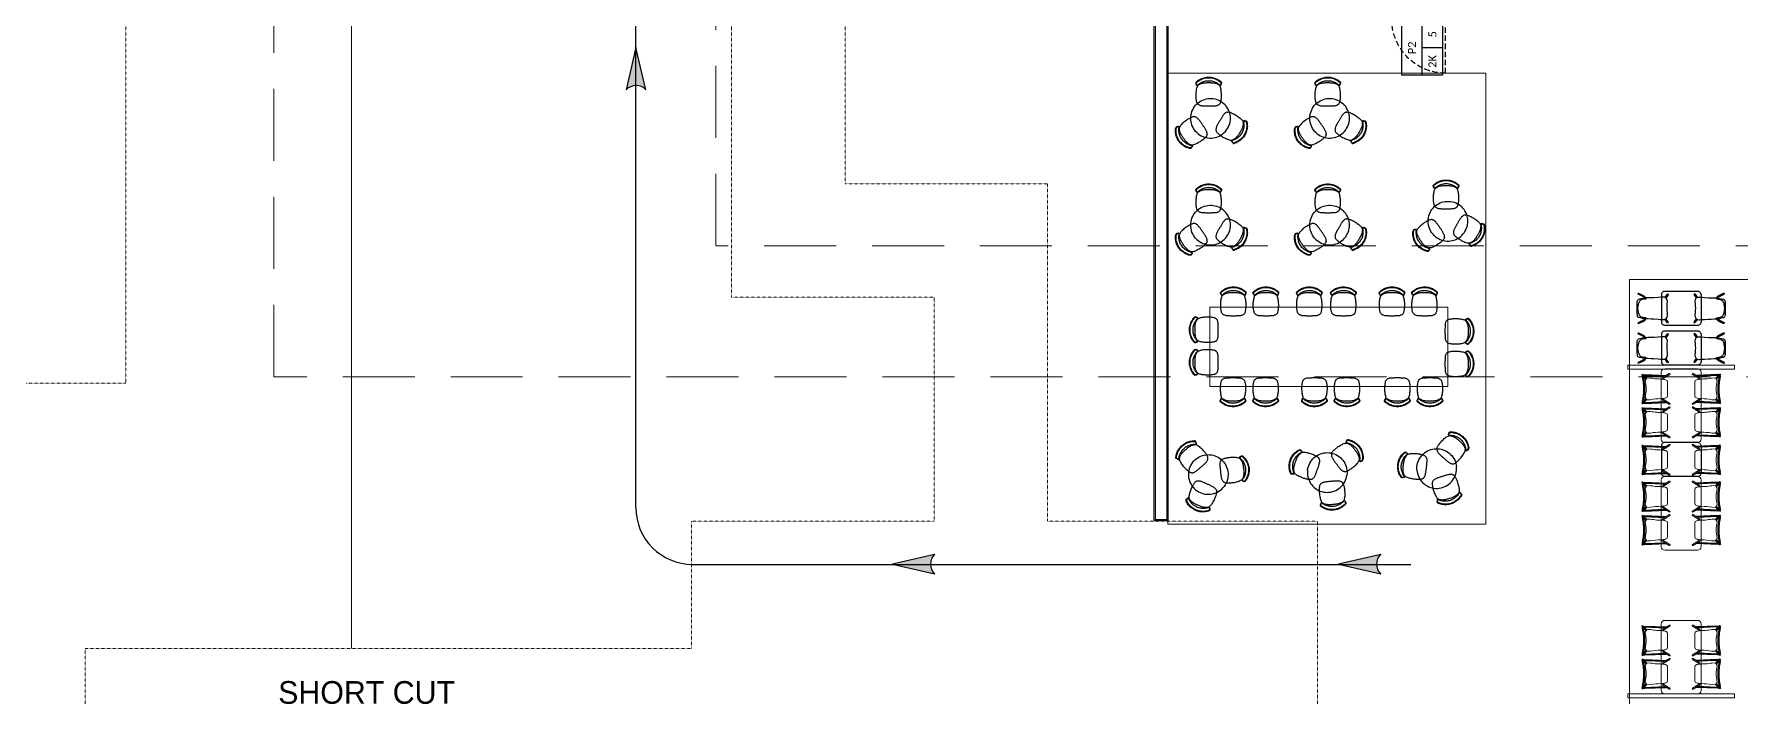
# Model space of a CAD drawing. Header units: centimetres. Extents: x -678439 to 55805, y -426864 to 17948.
# Drawn here: x 45750 to 48759, y 11813 to 12980 of the extents above; entities that cross this region are included whole.
import ezdxf
from ezdxf.enums import TextEntityAlignment as Align

# ---------------------------------------------------------------- set-up
doc = ezdxf.new("R2010")
doc.units = ezdxf.units.CM
doc.header["$LTSCALE"] = 0.01
doc.header["$MEASUREMENT"] = 0
doc.linetypes.add('DASHED2', pattern=[9.525, 6.35, -3.175])
doc.linetypes.add('HIDDEN', pattern=[9.525, 6.35, -3.175])
doc.layers.get('0').update_dxf_attribs({"lineweight": 0})
doc.layers.add('2', color=8, linetype='Continuous', lineweight=0, plot=False)
for name, color, linetype in [('6', 242, 'Continuous'), ('AG-DOOR', 2, 'Continuous'), ('AG-DOOR-OPENING', 9, 'HIDDEN'), ('AG-DOOR-POLYETHYLENE', 213, 'Continuous'), ('AG-PLASTER', 73, 'Continuous')]:
    doc.layers.add(name, color=color, linetype=linetype)
for name, color, linetype, lineweight in [('Ag-040', 2, 'Continuous', 20), ('AG-Furniture', 9, 'Continuous', 9), ('AG-Wall', 4, 'Continuous', 20), ('shaft', 3, 'Continuous', 20), ('SP2-Flooring', 4, 'DASHED2', 9)]:
    doc.layers.add(name, color=color, linetype=linetype, lineweight=lineweight)
doc.styles.add('CALIBRI LIGHT', font='calibril.ttf')
doc.styles.add('IIS IKEA SANS', font='')
doc.styles.get('IIS IKEA SANS').set_extended_font_data('IKEA Sans')

# ---------------------------------------------------------------- blocks, each defined once
blk = doc.blocks.new('Slab_9_1', base_point=(-85903, -46600))
at = {"layer": 'SP2-Flooring', "color": 209}
for points in [[(-27160, -58300), (-27160, -51329), (-31922, -51329), (-31922, -45379), (-35496, -45379), (-35496, -39500)], [(-55403, -48899), (-48181, -48899), (-48181, -41500), (-40703, -41500), (-37496, -41500), (-37496, -47379), (-33922, -47379), (-33922, -51329), (-38202, -51330), (-38202, -53576), (-48900, -53575), (-48900, -62600), (-60203, -62600)]]:
    blk.add_lwpolyline(points, dxfattribs=at)
blk = doc.blocks.new('A$C0EC4316B')
at = {"layer": '2'}
blk.add_line((-38800, -53075), (-38800, -41000), dxfattribs=at)
blk = doc.blocks.new('IIS_RoomInfo_2D')
at = {"style": 'IIS IKEA SANS'}
for tag, p, height in [('IIS_ROOMINFO_1:ROOMNAME', (-5.19, 1.61), 2), ('IIS_ROOMINFO_1:ROOMNO', (-5.19, -1.39), 2), ('IIS_ROOMINFO_1:ROOMM2', (-5.19, -3.64), 1.25)]:
    blk.add_attdef(tag, p, '', height=height, dxfattribs=at)
blk = doc.blocks.new('KAPI-105')
at = {"layer": 'AG-DOOR', "ltscale": 1000}
for p, q in [((-100, 5), (-5, 5)), ((-100, 0), (-5, 0))]:
    blk.add_line(p, q, dxfattribs=at)
for points in [[(-105, 5), (-100, 5), (-100, 0), (-105, 0)], [(0, 0), (-5, 0), (-5, 5), (0, 5)]]:
    blk.add_lwpolyline(points, dxfattribs=at)
at = {"layer": 'AG-DOOR-OPENING', "ltscale": 150}
for p, q in [((-5, 105), (-5, 5)), ((-5, -99.9), (-5, 0))]:
    blk.add_line(p, q, dxfattribs=at)
for centre, start, end in [((-4.3, 9.2), 90.4474, 182.4901), ((-4.3, -4.2), 177.5085, 269.604)]:
    blk.add_arc(centre, 95.8, start, end, dxfattribs=at)
blk = doc.blocks.new('*U273')
blk.add_lwpolyline([(1000, -450), (2200, -450), (2200, 450), (1000, 450)], close=True)
for points in [[(2200, 0), (0, 0)], [(1600, -450), (1600, 0)]]:
    blk.add_lwpolyline(points)
at = {"style": 'CALIBRI LIGHT'}
for tag, height, p in [('GENİŞLİK', 250, (500, 225)), ('KAPIKODU', 175, (1600, 225)), ('YÜKSEKLİK', 250, (500, -225)), ('KATTAKI.SAYISI', 175, (1300, -225)), ('BULUNDUGU.KAT', 175, (1900, -225))]:
    blk.add_attdef(tag, text='', height=height, dxfattribs=at).set_placement(p, align=Align.MIDDLE_CENTER)
blk = doc.blocks.new('*U299')
at = {"color": 0, "linetype": 'Continuous', "lineweight": -3}
for p, q in [((-193, 292), (-166, 308)), ((-166, 308), (-138, 322)), ((-138, 322), (-108, 333)), ((-108, 333), (-78, 341)), ((-78, 341), (-47, 347)), ((-47, 347), (-16, 350)), ((-16, 350), (16, 350)), ((16, 350), (47, 347)), ((47, 347), (78, 341)), ((78, 341), (108, 333)), ((108, 333), (138, 322)), ((138, 322), (166, 308)), ((166, 308), (193, 292)), ((-350, 0), (-349, 31)), ((-349, -31), (-350, 0)), ((-349, 31), (-344, 62)), ((-344, 62), (-337, 93)), ((-337, 93), (-328, 123)), ((-328, 123), (-315, 152)), ((-315, 152), (-300, 180)), ((-300, 180), (-283, 206)), ((-283, 206), (-264, 230)), ((-264, 230), (-242, 253)), ((-242, 253), (-218, 274)), ((-218, 274), (-193, 292)), ((193, 292), (218, 274)), ((218, 274), (242, 253)), ((264, 230), (242, 253)), ((283, 206), (264, 230)), ((300, 180), (283, 206)), ((315, 152), (300, 180)), ((328, 123), (315, 152)), ((337, 93), (328, 123)), ((344, 62), (337, 93)), ((349, 31), (344, 62)), ((350, 0), (349, 31)), ((349, -31), (350, 0)), ((-344, -62), (-349, -31)), ((-337, -93), (-344, -62)), ((-328, -123), (-337, -93)), ((-315, -152), (-328, -123)), ((-300, -180), (-315, -152)), ((-283, -206), (-300, -180)), ((-264, -230), (-283, -206)), ((-242, -253), (-264, -230)), ((-242, -253), (-218, -274)), ((-218, -274), (-193, -292)), ((-193, -292), (-166, -308)), ((166, -308), (193, -292)), ((193, -292), (218, -274)), ((218, -274), (242, -253)), ((242, -253), (264, -230)), ((264, -230), (283, -206)), ((283, -206), (300, -180)), ((300, -180), (315, -152)), ((315, -152), (328, -123)), ((328, -123), (337, -93)), ((337, -93), (344, -62)), ((344, -62), (349, -31)), ((-166, -308), (-138, -322)), ((-138, -322), (-108, -333)), ((-108, -333), (-78, -341)), ((-78, -341), (-47, -347)), ((-47, -347), (-16, -350)), ((-16, -350), (16, -350)), ((16, -350), (47, -347)), ((47, -347), (78, -341)), ((78, -341), (108, -333)), ((108, -333), (138, -322)), ((138, -322), (166, -308))]:
    blk.add_line(p, q, dxfattribs=at)
blk = doc.blocks.new('ART_60113589_P')
at = {"color": 0, "linetype": 'Continuous', "lineweight": -3}
blk.add_blockref('*U299', (350, -350), dxfattribs=at)
blk = doc.blocks.new('ART_30155788_P')
at = {"color": 0, "linetype": 'Continuous', "lineweight": -3}
for p, q in [((209, -1), (229, 0)), ((229, 0), (249, -1)), ((0, -99), (5, -92)), ((0, -99), (8, -105)), ((0, -102), (0, -99)), ((1, -106), (0, -102)), ((2, -109), (1, -106)), ((5, -115), (2, -109)), ((5, -92), (12, -84)), ((6, -118), (5, -115)), ((5, -303), (6, -284)), ((8, -124), (6, -118)), ((6, -284), (8, -264)), ((7, -109), (8, -105)), ((8, -112), (7, -109)), ((8, -105), (12, -98)), ((10, -115), (8, -112)), ((10, -128), (8, -124)), ((8, -264), (10, -245)), ((12, -122), (10, -115)), ((12, -134), (10, -128)), ((10, -245), (12, -226)), ((12, -84), (24, -73)), ((12, -98), (19, -91)), ((13, -125), (12, -122)), ((13, -137), (12, -134)), ((12, -226), (15, -209)), ((15, -131), (13, -125)), ((14, -140), (13, -137)), ((14, -140), (21, -147)), ((16, -134), (15, -131)), ((15, -209), (19, -193)), ((19, -140), (16, -134)), ((19, -91), (31, -81)), ((20, -143), (19, -140)), ((19, -193), (24, -178)), ((21, -147), (20, -143)), ((21, -147), (23, -148)), ((23, -148), (29, -144)), ((24, -73), (38, -62)), ((24, -178), (29, -166)), ((29, -144), (36, -138)), ((29, -166), (35, -154)), ((31, -81), (44, -70)), ((35, -154), (42, -144)), ((36, -138), (48, -128)), ((38, -62), (55, -51)), ((42, -144), (50, -136)), ((44, -70), (61, -59)), ((48, -128), (62, -118)), ((50, -136), (59, -132)), ((55, -51), (72, -40)), ((59, -132), (68, -127)), ((61, -59), (77, -49)), ((62, -118), (78, -107)), ((68, -127), (69, -127)), ((69, -127), (80, -121)), ((72, -40), (90, -31)), ((77, -49), (95, -40)), ((78, -107), (94, -98)), ((80, -121), (92, -115)), ((90, -31), (109, -23)), ((92, -115), (108, -109)), ((94, -98), (109, -90)), ((95, -40), (113, -32)), ((108, -109), (124, -106)), ((109, -23), (128, -16)), ((109, -90), (126, -83)), ((113, -32), (132, -25)), ((124, -106), (144, -102)), ((126, -83), (142, -77)), ((128, -16), (148, -10)), ((132, -25), (151, -19)), ((142, -77), (159, -72)), ((144, -102), (157, -101)), ((148, -10), (168, -6)), ((151, -19), (170, -15)), ((157, -101), (171, -99)), ((159, -72), (177, -68)), ((168, -6), (188, -3)), ((170, -15), (190, -12)), ((171, -99), (185, -99)), ((177, -68), (194, -65)), ((185, -99), (199, -98)), ((188, -3), (209, -1)), ((190, -12), (210, -10)), ((194, -65), (212, -64)), ((199, -98), (214, -98)), ((210, -10), (229, -10)), ((212, -64), (229, -63)), ((214, -98), (229, -98)), ((229, -10), (248, -10)), ((229, -63), (246, -64)), ((229, -98), (244, -98)), ((244, -98), (258, -98)), ((246, -64), (264, -65)), ((248, -10), (268, -12)), ((249, -1), (269, -3)), ((258, -98), (273, -99)), ((264, -65), (281, -68)), ((268, -12), (288, -15)), ((269, -3), (290, -6)), ((273, -99), (287, -99)), ((281, -68), (298, -72)), ((287, -99), (301, -101)), ((288, -15), (307, -19)), ((290, -6), (310, -10)), ((298, -72), (315, -77)), ((301, -101), (314, -102)), ((307, -19), (326, -25)), ((310, -10), (330, -16)), ((314, -102), (334, -106)), ((315, -77), (332, -83)), ((326, -25), (345, -32)), ((330, -16), (349, -23)), ((332, -83), (348, -90)), ((334, -106), (350, -109)), ((345, -32), (363, -40)), ((348, -90), (364, -98)), ((349, -23), (367, -31)), ((350, -109), (366, -115)), ((363, -40), (381, -49)), ((364, -98), (380, -107)), ((366, -115), (378, -121)), ((367, -31), (385, -40)), ((378, -121), (389, -127)), ((380, -107), (396, -118)), ((381, -49), (397, -59)), ((385, -40), (403, -51)), ((389, -127), (390, -127)), ((390, -127), (399, -132)), ((396, -118), (410, -128)), ((397, -59), (414, -70)), ((399, -132), (408, -136)), ((403, -51), (420, -62)), ((408, -136), (416, -144)), ((410, -128), (421, -138)), ((414, -70), (427, -81)), ((423, -154), (416, -144)), ((420, -62), (434, -73)), ((421, -138), (429, -144)), ((429, -166), (423, -154)), ((427, -81), (439, -91)), ((429, -144), (435, -148)), ((434, -178), (429, -166)), ((434, -73), (446, -84)), ((439, -193), (434, -178)), ((435, -148), (437, -147)), ((437, -147), (443, -140)), ((437, -147), (438, -143)), ((438, -143), (439, -140)), ((446, -98), (439, -91)), ((439, -140), (441, -134)), ((442, -209), (439, -193)), ((441, -134), (442, -131)), ((442, -131), (445, -125)), ((446, -226), (442, -209)), ((443, -140), (445, -137)), ((445, -125), (446, -122)), ((445, -137), (446, -134)), ((453, -92), (446, -84)), ((450, -105), (446, -98)), ((446, -122), (448, -115)), ((446, -134), (448, -128)), ((448, -245), (446, -226)), ((448, -115), (449, -112)), ((448, -128), (449, -124)), ((450, -264), (448, -245)), ((449, -112), (451, -109)), ((449, -124), (452, -118)), ((450, -105), (457, -99)), ((451, -109), (450, -105)), ((452, -284), (450, -264)), ((452, -118), (453, -115)), ((453, -303), (452, -284)), ((457, -99), (453, -92)), ((453, -115), (455, -109)), ((455, -109), (457, -106)), ((458, -102), (457, -99)), ((457, -106), (458, -102)), ((5, -322), (5, -303)), ((5, -322), (5, -322)), ((5, -337), (5, -322)), ((5, -337), (5, -322)), ((5, -337), (5, -337)), ((5, -352), (5, -337)), ((5, -340), (5, -340)), ((5, -341), (5, -340)), ((5, -340), (5, -340)), ((5, -352), (5, -352)), ((6, -367), (5, -352)), ((6, -356), (6, -354)), ((6, -356), (6, -355)), ((6, -363), (6, -356)), ((6, -370), (6, -367)), ((8, -382), (6, -370)), ((9, -394), (8, -382)), ((11, -405), (9, -394)), ((13, -417), (11, -405)), ((15, -429), (13, -417)), ((18, -441), (15, -429)), ((22, -452), (18, -441)), ((26, -461), (22, -452)), ((32, -469), (26, -461)), ((31, -467), (31, -467)), ((37, -476), (31, -467)), ((38, -476), (32, -469)), ((37, -476), (40, -477)), ((38, -476), (45, -482)), ((45, -482), (53, -487)), ((53, -487), (62, -492)), ((62, -492), (71, -496)), ((71, -496), (82, -500)), ((82, -500), (94, -502)), ((94, -502), (106, -504)), ((106, -504), (119, -506)), ((119, -506), (131, -506)), ((131, -506), (144, -507)), ((144, -507), (156, -507)), ((156, -507), (168, -507)), ((168, -507), (180, -508)), ((180, -508), (192, -508)), ((192, -508), (205, -508)), ((205, -508), (217, -508)), ((217, -508), (229, -508)), ((229, -508), (241, -508)), ((241, -508), (253, -508)), ((253, -508), (265, -508)), ((265, -508), (278, -508)), ((278, -508), (290, -507)), ((290, -507), (302, -507)), ((302, -507), (314, -507)), ((314, -507), (326, -506)), ((326, -506), (339, -506)), ((339, -506), (352, -504)), ((352, -504), (364, -502)), ((364, -502), (376, -500)), ((376, -500), (386, -496)), ((386, -496), (396, -492)), ((396, -492), (405, -487)), ((405, -487), (412, -482)), ((412, -482), (419, -476)), ((418, -477), (421, -476)), ((419, -476), (426, -469)), ((421, -476), (427, -467)), ((426, -469), (431, -461)), ((427, -467), (427, -467)), ((431, -461), (436, -452)), ((436, -452), (440, -441)), ((440, -441), (443, -429)), ((443, -429), (445, -417)), ((445, -417), (447, -405)), ((447, -405), (449, -394)), ((449, -394), (450, -382)), ((450, -382), (451, -370)), ((451, -370), (452, -367)), ((452, -352), (453, -337)), ((452, -352), (453, -337)), ((452, -352), (452, -352)), ((452, -367), (452, -352)), ((452, -356), (452, -354)), ((452, -356), (452, -355)), ((452, -363), (452, -356)), ((453, -322), (453, -303)), ((453, -322), (453, -322)), ((453, -337), (453, -322)), ((453, -337), (453, -322)), ((453, -337), (453, -337)), ((453, -340), (453, -340)), ((453, -341), (453, -340)), ((453, -340), (453, -340))]:
    blk.add_line(p, q, dxfattribs=at)
blk = doc.blocks.new('ART_00113592_P')
at = {"color": 0, "linetype": 'Continuous', "lineweight": -3}
for p, q in [((0, -60), (1, -49)), ((0, -540), (0, -60)), ((1, -49), (4, -39)), ((4, -39), (8, -30)), ((8, -30), (14, -21)), ((14, -21), (21, -14)), ((21, -14), (30, -8)), ((30, -8), (39, -4)), ((39, -4), (49, -1)), ((49, -1), (60, 0)), ((60, 0), (640, 0)), ((640, 0), (651, -1)), ((651, -1), (661, -4)), ((661, -4), (670, -8)), ((670, -8), (679, -14)), ((686, -21), (679, -14)), ((692, -30), (686, -21)), ((696, -39), (692, -30)), ((699, -49), (696, -39)), ((700, -60), (699, -49)), ((700, -540), (700, -60)), ((700, -60), (700, -60)), ((1, -551), (0, -540)), ((4, -561), (1, -551)), ((8, -570), (4, -561)), ((14, -579), (8, -570)), ((21, -586), (14, -579)), ((21, -586), (30, -592)), ((30, -592), (39, -596)), ((39, -596), (49, -599)), ((49, -599), (60, -600)), ((60, -600), (640, -600)), ((640, -600), (651, -599)), ((651, -599), (661, -596)), ((661, -596), (670, -592)), ((670, -592), (679, -586)), ((679, -586), (686, -579)), ((686, -579), (692, -570)), ((692, -570), (696, -561)), ((696, -561), (699, -551)), ((699, -551), (700, -540))]:
    blk.add_line(p, q, dxfattribs=at)
blk = doc.blocks.new('ART_00104314_P')
at = {"color": 0, "linetype": 'Continuous', "lineweight": -3}
for p, q in [((225, 0), (268, 0)), ((268, 0), (312, 0)), ((0, -28), (1, -14)), ((46, -123), (0, -28)), ((1, -14), (15, -15)), ((61, -109), (15, -15)), ((46, -123), (62, -139)), ((61, -109), (76, -125)), ((62, -139), (83, -154)), ((75, -366), (79, -294)), ((76, -125), (85, -131)), ((79, -294), (80, -245)), ((80, -245), (82, -187)), ((82, -187), (83, -149)), ((83, -149), (86, -116)), ((84, -154), (100, -150)), ((86, -116), (93, -93)), ((93, -93), (101, -65)), ((100, -150), (104, -120)), ((101, -65), (105, -37)), ((104, -120), (107, -97)), ((105, -37), (107, -27)), ((107, -27), (114, -13)), ((107, -97), (116, -69)), ((114, -13), (126, -6)), ((116, -69), (136, -43)), ((126, -6), (155, -2)), ((136, -43), (159, -32)), ((155, -2), (186, -1)), ((159, -32), (177, -25)), ((177, -25), (198, -20)), ((186, -1), (225, 0)), ((198, -20), (226, -16)), ((226, -16), (268, -12)), ((268, -12), (310, -16)), ((310, -16), (337, -20)), ((312, 0), (349, -1)), ((337, -20), (358, -25)), ((349, -1), (382, -1)), ((358, -25), (376, -32)), ((376, -32), (399, -43)), ((382, -1), (406, -5)), ((419, -71), (399, -43)), ((406, -5), (419, -11)), ((427, -22), (419, -11)), ((430, -120), (419, -71)), ((430, -38), (427, -22)), ((435, -65), (430, -38)), ((434, -150), (430, -120)), ((434, -150), (451, -155)), ((443, -94), (435, -65)), ((448, -117), (443, -94)), ((452, -150), (448, -117)), ((450, -130), (456, -126)), ((452, -153), (469, -141)), ((453, -188), (452, -150)), ((455, -245), (453, -188)), ((457, -294), (455, -245)), ((456, -126), (471, -110)), ((461, -366), (457, -294)), ((469, -141), (486, -124)), ((471, -110), (517, -15)), ((486, -124), (532, -28)), ((517, -15), (531, -15)), ((532, -28), (531, -15)), ((11, -548), (13, -534)), ((11, -548), (25, -551)), ((13, -534), (51, -507)), ((25, -551), (62, -524)), ((51, -507), (67, -496)), ((62, -524), (79, -512)), ((67, -447), (69, -413)), ((67, -451), (67, -447)), ((69, -479), (67, -451)), ((67, -496), (74, -491)), ((69, -413), (75, -366)), ((82, -509), (69, -479)), ((79, -512), (82, -510)), ((83, -510), (82, -509)), ((83, -510), (114, -529)), ((114, -529), (141, -534)), ((141, -534), (194, -531)), ((194, -531), (231, -526)), ((231, -526), (268, -525)), ((268, -525), (303, -526)), ((303, -526), (341, -530)), ((341, -530), (392, -534)), ((392, -534), (419, -530)), ((419, -530), (450, -512)), ((450, -512), (464, -489)), ((450, -512), (450, -512)), ((451, -511), (452, -511)), ((452, -511), (468, -523)), ((466, -414), (461, -366)), ((461, -493), (463, -495)), ((463, -495), (480, -507)), ((464, -489), (468, -452)), ((468, -447), (466, -414)), ((468, -452), (468, -447)), ((468, -523), (506, -550)), ((480, -507), (518, -534)), ((506, -550), (520, -548)), ((520, -548), (518, -534))]:
    blk.add_line(p, q, dxfattribs=at)
blk = doc.blocks.new('ART_90179729_P')
at = {"color": 0, "linetype": 'Continuous', "lineweight": -3}
for p, q in [((209, -1), (229, 0)), ((229, 0), (249, -1)), ((0, -99), (5, -92)), ((0, -99), (8, -105)), ((0, -102), (0, -99)), ((1, -106), (0, -102)), ((2, -109), (1, -106)), ((5, -115), (2, -109)), ((5, -92), (12, -84)), ((6, -118), (5, -115)), ((5, -303), (6, -284)), ((8, -124), (6, -118)), ((6, -284), (8, -264)), ((7, -109), (8, -105)), ((8, -112), (7, -109)), ((8, -105), (12, -98)), ((10, -115), (8, -112)), ((10, -128), (8, -124)), ((8, -264), (10, -245)), ((12, -122), (10, -115)), ((12, -134), (10, -128)), ((10, -245), (12, -226)), ((12, -98), (19, -91)), ((13, -125), (12, -122)), ((13, -137), (12, -134)), ((12, -226), (15, -209)), ((15, -131), (13, -125)), ((14, -140), (13, -137)), ((14, -140), (21, -147)), ((16, -134), (15, -131)), ((15, -209), (19, -193)), ((19, -140), (16, -134)), ((19, -91), (31, -81)), ((20, -143), (19, -140)), ((19, -193), (24, -178)), ((21, -147), (20, -143)), ((21, -147), (23, -148)), ((23, -148), (29, -144)), ((24, -73), (38, -62)), ((24, -178), (29, -166)), ((29, -144), (36, -138)), ((29, -166), (35, -154)), ((31, -81), (44, -70)), ((35, -154), (42, -144)), ((36, -138), (48, -128)), ((38, -62), (55, -51)), ((42, -144), (50, -136)), ((44, -70), (61, -59)), ((48, -128), (62, -118)), ((50, -136), (59, -132)), ((55, -51), (72, -40)), ((59, -132), (68, -127)), ((61, -59), (77, -49)), ((62, -118), (78, -107)), ((68, -127), (69, -127)), ((69, -127), (80, -121)), ((72, -40), (90, -31)), ((77, -49), (95, -40)), ((78, -107), (94, -98)), ((80, -121), (92, -115)), ((90, -31), (109, -23)), ((92, -115), (108, -109)), ((94, -98), (109, -90)), ((95, -40), (113, -32)), ((108, -109), (124, -106)), ((109, -23), (128, -16)), ((109, -90), (126, -83)), ((113, -32), (132, -25)), ((124, -106), (144, -102)), ((126, -83), (142, -77)), ((128, -16), (148, -10)), ((132, -25), (151, -19)), ((142, -77), (159, -72)), ((144, -102), (157, -101)), ((148, -10), (168, -6)), ((151, -19), (170, -15)), ((157, -101), (171, -99)), ((159, -72), (177, -68)), ((168, -6), (188, -3)), ((170, -15), (190, -12)), ((171, -99), (185, -99)), ((177, -68), (194, -65)), ((185, -99), (199, -98)), ((188, -3), (209, -1)), ((190, -12), (210, -10)), ((194, -65), (212, -64)), ((199, -98), (214, -98)), ((210, -10), (229, -10)), ((212, -64), (229, -63)), ((214, -98), (229, -98)), ((229, -10), (248, -10)), ((229, -63), (246, -64)), ((229, -98), (244, -98)), ((244, -98), (258, -98)), ((246, -64), (264, -65)), ((248, -10), (268, -12)), ((249, -1), (269, -3)), ((258, -98), (273, -99)), ((264, -65), (281, -68)), ((268, -12), (288, -15)), ((269, -3), (290, -6)), ((273, -99), (287, -99)), ((281, -68), (298, -72)), ((287, -99), (301, -101)), ((288, -15), (307, -19)), ((290, -6), (310, -10)), ((298, -72), (315, -77)), ((301, -101), (314, -102)), ((307, -19), (326, -25)), ((310, -10), (330, -16)), ((314, -102), (334, -106)), ((315, -77), (332, -83)), ((326, -25), (345, -32)), ((330, -16), (349, -23)), ((332, -83), (348, -90)), ((334, -106), (350, -109)), ((345, -32), (363, -40)), ((348, -90), (364, -98)), ((349, -23), (367, -31)), ((350, -109), (366, -115)), ((363, -40), (381, -49)), ((364, -98), (380, -107)), ((366, -115), (378, -121)), ((367, -31), (385, -40)), ((378, -121), (389, -127)), ((380, -107), (396, -118)), ((381, -49), (397, -59)), ((385, -40), (403, -51)), ((389, -127), (390, -127)), ((390, -127), (399, -132)), ((396, -118), (410, -128)), ((397, -59), (414, -70)), ((399, -132), (408, -136)), ((403, -51), (420, -62)), ((408, -136), (416, -144)), ((410, -128), (421, -138)), ((414, -70), (427, -81)), ((423, -154), (416, -144)), ((420, -62), (434, -73)), ((421, -138), (429, -144)), ((429, -166), (423, -154)), ((427, -81), (439, -91)), ((429, -144), (435, -148)), ((434, -178), (429, -166)), ((434, -73), (446, -84)), ((439, -193), (434, -178)), ((435, -148), (437, -147)), ((437, -147), (443, -140)), ((437, -147), (438, -143)), ((438, -143), (439, -140)), ((446, -98), (439, -91)), ((439, -140), (441, -134)), ((442, -209), (439, -193)), ((441, -134), (442, -131)), ((442, -131), (445, -125)), ((446, -226), (442, -209)), ((443, -140), (445, -137)), ((445, -125), (446, -122)), ((445, -137), (446, -134)), ((453, -92), (446, -84)), ((450, -105), (446, -98)), ((446, -122), (448, -115)), ((446, -134), (448, -128)), ((448, -245), (446, -226)), ((448, -115), (449, -112)), ((448, -128), (449, -124)), ((450, -264), (448, -245)), ((449, -112), (451, -109)), ((449, -124), (452, -118)), ((450, -105), (457, -99)), ((451, -109), (450, -105)), ((452, -284), (450, -264)), ((452, -118), (453, -115)), ((453, -303), (452, -284)), ((457, -99), (453, -92)), ((453, -115), (455, -109)), ((455, -109), (457, -106)), ((458, -102), (457, -99)), ((457, -106), (458, -102)), ((5, -322), (5, -303)), ((5, -322), (5, -322)), ((5, -337), (5, -322)), ((5, -337), (5, -322)), ((5, -337), (5, -337)), ((5, -352), (5, -337)), ((5, -340), (5, -340)), ((5, -341), (5, -340)), ((5, -340), (5, -340)), ((5, -352), (5, -352)), ((6, -367), (5, -352)), ((6, -356), (6, -354)), ((6, -356), (6, -355)), ((6, -363), (6, -356)), ((6, -370), (6, -367)), ((8, -382), (6, -370)), ((9, -394), (8, -382)), ((11, -405), (9, -394)), ((13, -417), (11, -405)), ((15, -429), (13, -417)), ((18, -441), (15, -429)), ((22, -452), (18, -441)), ((26, -461), (22, -452)), ((32, -469), (26, -461)), ((31, -467), (31, -467)), ((37, -476), (31, -467)), ((38, -476), (32, -469)), ((37, -476), (40, -477)), ((38, -476), (45, -482)), ((45, -482), (53, -487)), ((53, -487), (62, -492)), ((62, -492), (71, -496)), ((71, -496), (82, -500)), ((82, -500), (94, -502)), ((94, -502), (106, -504)), ((106, -504), (119, -506)), ((119, -506), (131, -506)), ((131, -506), (144, -507)), ((144, -507), (156, -507)), ((156, -507), (168, -507)), ((168, -507), (180, -508)), ((180, -508), (192, -508)), ((192, -508), (205, -508)), ((205, -508), (217, -508)), ((217, -508), (229, -508)), ((229, -508), (241, -508)), ((241, -508), (253, -508)), ((253, -508), (265, -508)), ((265, -508), (278, -508)), ((278, -508), (290, -507)), ((290, -507), (302, -507)), ((302, -507), (314, -507)), ((314, -507), (326, -506)), ((326, -506), (339, -506)), ((339, -506), (352, -504)), ((352, -504), (364, -502)), ((364, -502), (376, -500)), ((376, -500), (386, -496)), ((386, -496), (396, -492)), ((396, -492), (405, -487)), ((405, -487), (412, -482)), ((412, -482), (419, -476)), ((418, -477), (421, -476)), ((419, -476), (426, -469)), ((421, -476), (427, -467)), ((426, -469), (431, -461)), ((427, -467), (427, -467)), ((431, -461), (436, -452)), ((436, -452), (440, -441)), ((440, -441), (443, -429)), ((443, -429), (445, -417)), ((445, -417), (447, -405)), ((447, -405), (449, -394)), ((449, -394), (450, -382)), ((450, -382), (451, -370)), ((451, -370), (452, -367)), ((452, -352), (453, -337)), ((452, -352), (453, -337)), ((452, -352), (452, -352)), ((452, -367), (452, -352)), ((452, -356), (452, -354)), ((452, -356), (452, -355)), ((452, -363), (452, -356)), ((453, -322), (453, -303)), ((453, -322), (453, -322)), ((453, -337), (453, -322)), ((453, -337), (453, -322)), ((453, -337), (453, -337)), ((453, -340), (453, -340)), ((453, -341), (453, -340)), ((453, -340), (453, -340))]:
    blk.add_line(p, q, dxfattribs=at)
blk.add_line((12, -84), (24, -73))
blk = doc.blocks.new('ART_80113588_P')
at = {"color": 0}
blk.add_lwpolyline([(60, 0), (1239, 0, -0.414214), (1299, -60), (1299, -641, -0.414214), (1239, -701), (60, -701, -0.414416), (0, -641), (0, -60, -0.414011)], format="xyb", close=True, dxfattribs=at)
blk = doc.blocks.new('ART_00179724_P')
at = {"color": 0, "linetype": 'Continuous', "lineweight": -3}
for p, q in [((17, -449), (33, -76)), ((33, -76), (34, -69)), ((33, -448), (48, -91)), ((510, -448), (496, -91)), ((511, -76), (509, -69)), ((526, -449), (511, -76)), ((13, -494), (14, -484)), ((13, -494), (22, -499)), ((14, -484), (24, -473)), ((22, -470), (17, -449)), ((35, -486), (22, -470)), ((22, -499), (31, -495)), ((31, -495), (38, -487)), ((36, -463), (33, -448)), ((35, -486), (53, -493)), ((36, -462), (73, -424)), ((48, -474), (36, -463)), ((48, -474), (55, -477)), ((50, -475), (90, -435)), ((53, -493), (90, -487)), ((55, -477), (87, -471)), ((73, -424), (81, -419)), ((81, -419), (86, -415)), ((87, -471), (114, -466)), ((90, -435), (97, -430)), ((90, -487), (116, -482)), ((97, -430), (102, -427)), ((114, -466), (142, -462)), ((116, -482), (144, -478)), ((142, -462), (171, -458)), ((144, -478), (173, -474)), ((171, -458), (203, -455)), ((173, -474), (204, -471)), ((203, -455), (236, -453)), ((204, -471), (237, -469)), ((236, -453), (272, -452)), ((237, -469), (272, -468)), ((272, -452), (307, -453)), ((272, -468), (307, -469)), ((307, -453), (341, -455)), ((307, -469), (340, -471)), ((340, -471), (370, -474)), ((341, -455), (372, -458)), ((370, -474), (399, -478)), ((372, -458), (402, -462)), ((399, -478), (427, -482)), ((402, -462), (430, -466)), ((427, -482), (454, -487)), ((430, -466), (457, -471)), ((440, -426), (447, -430)), ((447, -430), (453, -435)), ((493, -475), (453, -435)), ((454, -487), (490, -493)), ((456, -414), (462, -419)), ((457, -471), (489, -477)), ((462, -419), (470, -424)), ((508, -462), (470, -424)), ((489, -477), (496, -474)), ((490, -493), (509, -486)), ((496, -474), (507, -463)), ((513, -495), (505, -487)), ((507, -463), (510, -448)), ((509, -486), (522, -470)), ((513, -495), (522, -499)), ((530, -484), (519, -473)), ((522, -470), (526, -449)), ((522, -499), (530, -494)), ((530, -494), (530, -484))]:
    blk.add_line(p, q, dxfattribs=at)
for points in [[(100, -122), (90, -116), (83, -110), (17, -5), (8, 0), (0, -5), (0, -15), (66, -121), (75, -127), (98, -142)], [(440, -124), (453, -116), (460, -110), (526, -5), (535, 0), (544, -5), (543, -15), (477, -121), (469, -127), (451, -138), (442, -143)]]:
    blk.add_lwpolyline(points)
blk.add_lwpolyline([(416, -442), (462, -410), (461, -347, -0.042505), (443, -163, 0.031757), (440, -124, 0.005161), (436, -94, 0.080654), (434, -87), (417, -54), (388, -45), (152, -45), (123, -54), (108, -84), (105, -94), (102, -110, 0.034931), (96, -197, -0.019565), (95, -234, -0.013196), (80, -347), (78, -410), (124, -442), (237, -425), (303, -425)], format="xyb", close=True)
blk = doc.blocks.new('A$C4C4F46C8')
at = {"layer": 'AG-Furniture', "color": 251}
for points, elevation in [([(-19191, 15270), (-24800, 15270), (-24800, 7318), (-19191, 7318)], 969), ([(-16654, 11630), (-8550, 11630), (-8550, 2742), (-16654, 2742)], 427)]:
    blk.add_lwpolyline(points, close=True, dxfattribs=dict(at, elevation=elevation))
at = {"layer": 'AG-Furniture'}
for points in [[(-24062, 11145), (-19862, 11145), (-19862, 9745), (-24062, 9745)], [(-16687, 10052), (-14802, 10052), (-14802, 10122), (-16687, 10122)], [(-16687, 4254), (-14802, 4254), (-14802, 4324), (-16687, 4324)]]:
    blk.add_lwpolyline(points, close=True, dxfattribs=at)
at = {"layer": 'AG-Furniture', "ltscale": 0.3}
for name, p in [('ART_30155788_P', (-24308, 15203)), ('ART_30155788_P', (-22208, 15203)), ('ART_60113589_P', (-24397, 14826, 720)), ('ART_60113589_P', (-22297, 14826, 720)), ('ART_30155788_P', (-24308, 13319)), ('ART_30155788_P', (-22208, 13319)), ('ART_30155788_P', (-20120, 13388)), ('ART_60113589_P', (-24397, 12942, 720)), ('ART_60113589_P', (-22297, 12942, 720)), ('ART_60113589_P', (-20209, 13011, 720)), ('ART_30155788_P', (-23874, 11502)), ('ART_90179729_P', (-23299, 11502)), ('ART_30155788_P', (-22533, 11502)), ('ART_90179729_P', (-21932, 11502)), ('ART_90179729_P', (-21075, 11502)), ('ART_30155788_P', (-20501, 11502))]:
    blk.add_blockref(name, p, dxfattribs=at)
for name, p, rotation in [('ART_30155788_P', (-24479, 13887), 124.5636536918807), ('ART_30155788_P', (-23327, 14376), 239.3868588790307), ('ART_30155788_P', (-22379, 13887), 124.5636536918807), ('ART_30155788_P', (-21227, 14376), 239.3868588790307), ('ART_30155788_P', (-24479, 12003), 124.5636536918807), ('ART_30155788_P', (-23327, 12492), 239.3868588790307), ('ART_30155788_P', (-22379, 12003), 124.5636536918807), ('ART_30155788_P', (-21227, 12492), 239.3868588790307), ('ART_30155788_P', (-20291, 12072), 124.5636536918807), ('ART_30155788_P', (-19138, 12561), 239.3868588790307), ('ART_00104314_P', (-16520, 10854, -720), 90), ('ART_00104314_P', (-16520, 10854, -720), 90), ('ART_00113592_P', (-15395, 10822), 180), ('ART_00113592_P', (-15395, 10822), 180), ('ART_00104314_P', (-14970, 11390, -720), 270), ('ART_00104314_P', (-14970, 11390, -720), 270), ('ART_30155788_P', (-24420, 10515), 90), ('ART_30155788_P', (-19404, 10948), 270), ('ART_00104314_P', (-16520, 10154, -720), 90), ('ART_00104314_P', (-16520, 10154, -720), 90), ('ART_00113592_P', (-15395, 10122), 180), ('ART_00113592_P', (-15395, 10122), 180), ('ART_00104314_P', (-14970, 10690, -720), 270), ('ART_00104314_P', (-14970, 10690, -720), 270), ('ART_90179729_P', (-24420, 9941), 90), ('ART_90179729_P', (-19404, 10374), 270), ('ART_00179724_P', (-15940, 9973), 270), ('ART_80113588_P', (-15395, 10056, 1030), 270), ('ART_80113588_P', (-15395, 10056, 1030), 270), ('ART_30155788_P', (-23425, 9387), 180), ('ART_90179729_P', (-22849, 9387), 180), ('ART_90179729_P', (-21988, 9387), 180), ('ART_30155788_P', (-21414, 9387), 180), ('ART_30155788_P', (-20525, 9387), 180), ('ART_30155788_P', (-19950, 9387), 180), ('ART_00179724_P', (-15940, 9384), 270), ('ART_30155788_P', (-24723, 8555), 41.09047615985477), ('ART_30155788_P', (-21552, 8865), 305.8503074141152), ('ART_60113589_P', (-20086, 8791, 720), 318.2774905085084), ('ART_30155788_P', (-19768, 9014), 318.2774905085084), ('ART_00113592_P', (-15395, 8157, 1030), 180), ('ART_00113592_P', (-15395, 8157, 1030), 180), ('ART_60113589_P', (-23780, 8580, 720), 276.5268224679741), ('ART_30155788_P', (-23395, 8535), 276.5268224679741), ('ART_30155788_P', (-22719, 8232), 70.41396110599587), ('ART_60113589_P', (-21910, 8716, 720), 305.8503074141152), ('ART_30155788_P', (-20772, 8145), 82.84114420038915), ('ART_00179724_P', (-15940, 8721), 270), ('ART_30155788_P', (-19586, 7743), 197.664349387539), ('ART_80113588_P', (-15395, 8157, 1030), 270), ('ART_80113588_P', (-15395, 8157, 1030), 270), ('ART_30155788_P', (-24105, 7466), 155.9136813470047), ('ART_30155788_P', (-21648, 7585), 185.2371662931457), ('ART_00179724_P', (-15940, 8074), 270), ('ART_00179724_P', (-15940, 7484), 270), ('ART_00179724_P', (-15939, 5535), 270), ('ART_00179724_P', (-15939, 4946), 270)]:
    blk.add_blockref(name, p, dxfattribs=dict(at, rotation=rotation))
at = {"layer": 'AG-Furniture', "ltscale": 0.3, "xscale": -1, "rotation": 90}
for p in [(-15551, 9973), (-15551, 9384), (-15551, 8721), (-15551, 8074), (-15551, 7484), (-15551, 5535), (-15551, 4946)]:
    blk.add_blockref('ART_00179724_P', p, dxfattribs=at)
at = {"layer": 'AG-Furniture', "ltscale": 0.3, "extrusion": (0, 0, -1), "zscale": -1, "rotation": 90}
blk.add_blockref('ART_80113588_P', (15395, 4320, -1030), dxfattribs=at)
blk.add_blockref('ART_80113588_P', (15395, 4320, -1030), dxfattribs=at)
blk = doc.blocks.new('ok')
at = {"layer": '6'}
h = blk.add_hatch(color=256, dxfattribs=at)
edge = h.paths.add_edge_path()
edge.add_ellipse((1571516, 116941.7), major_axis=(-7.14, 7.19), ratio=1, start_angle=359.4528, end_angle=450.6895)
edge.add_line((1571508.9, 116934.5), (1571477.9, 116941.8))
edge.add_line((1571477.9, 116941.8), (1571508.9, 116948.9))
for p, q in [((1571477.9, 116941.8), (1571508.9, 116948.9)), ((1571508.9, 116934.5), (1571477.9, 116941.8))]:
    blk.add_line(p, q, dxfattribs=at)
at = {"layer": '6', "extrusion": (0, 0, -1)}
blk.add_ellipse((1571516, 116941.7), major_axis=(-7.14, 7.19), ratio=1, start_param=4.700354, end_param=6.292737, dxfattribs=at)
blk = doc.blocks.new('A$C6B6314DF')
at = {"layer": '6'}
for p, q in [((-44.986, -59.593), (-44.986, -35.698)), ((-43.986, -60.593), (-31.312, -60.593))]:
    blk.add_line(p, q, dxfattribs=at)
blk.add_arc((-43.986, -59.593), 1, 180, 270, dxfattribs=at)
at = {"layer": '6', "extrusion": (0, 0, -1), "xscale": 0.0239999999999418, "yscale": 0.0239999999999418, "zscale": -0.0239999999999418}
for p, rotation in [((-2761.618, 37663.994), 270), ((37755.929, 2746.011), 180), ((37748.06, 2746.011), 180)]:
    blk.add_blockref('ok', p, dxfattribs=dict(at, rotation=rotation))

msp = doc.modelspace()

# ---------------------------------------------------------------- linework, layer by layer
at = {"layer": 'AG-PLASTER'}
msp.add_lwpolyline([(47749.7, 13003.9), (47749.7, 12121.9), (47725.7, 12121.9), (47725.7, 13003.9)], dxfattribs=at)
at = {"layer": 'AG-Wall'}
msp.add_lwpolyline([(47747.7, 13003.9), (47747.7, 12123.9), (47727.7, 12123.9), (47727.7, 13003.9)], dxfattribs=at)
at = {"layer": 'shaft', "linetype": 'HIDDEN', "ltscale": 2000}
for points in [[(49463.8, 10787.2), (49549.7, 10802.1), (49463.8, 10816.9), (49532.5, 10802), (49259.7, 10802), (49259.7, 12606.3), (46952.2, 12606.3), (46952.2, 15383.9)], [(49474, 10582), (49549.7, 10593.9), (49473.6, 10605.6), (49541.8, 10593.9), (49087.9, 10593.9), (49087.9, 12375.4), (46172.2, 12375.4), (46172.2, 15293.9)]]:
    msp.add_lwpolyline(points, dxfattribs=at)

# ---------------------------------------------------------------- block references
at = {"xscale": -1, "rotation": 180}
msp.add_blockref('KAPI-105', (48244.7, 13015.9), dxfattribs=at)
at = {"layer": '2', "xscale": 0.1, "yscale": 0.1, "zscale": 0.1}
msp.add_blockref('A$C0EC4316B', (50189.7, 17203.9), dxfattribs=at)
at = {"layer": '6', "xscale": 100, "yscale": 100, "zscale": 100}
msp.add_blockref('A$C6B6314DF', (51309.7, 18103.9), dxfattribs=at)
at = {"layer": 'Ag-040', "color": 2, "linetype": 'Continuous', "lineweight": 20}
ref = msp.add_blockref('IIS_RoomInfo_2D', (46283.9, 11766.3), dxfattribs=dict(at, xscale=20, yscale=20, zscale=20))
ref.add_attrib('IIS_ROOMINFO_1:ROOMNAME', 'SHORT CUT', (46180.1, 11798.6), dxfattribs={"layer": '0', "height": 40, "style": 'IIS IKEA SANS'})
at = {"layer": 'AG-DOOR-POLYETHYLENE'}
ref = msp.add_blockref('*U273', (48198.3, 13083.8), dxfattribs=dict(at, xscale=-0.08000000000000002, yscale=0.08000000000000002, zscale=0.08000000000000002, rotation=90))
ref.add_attrib('BULUNDUGU.KAT', '2K', dxfattribs={"layer": '0', "height": 14, "rotation": 90, "style": 'CALIBRI LIGHT'}).set_placement((48216.3, 12931.8), align=Align.MIDDLE_CENTER)
ref.add_attrib('KATTAKI.SAYISI', '5', dxfattribs={"layer": '0', "height": 14, "rotation": 90, "style": 'CALIBRI LIGHT'}).set_placement((48216.3, 12979.8), align=Align.MIDDLE_CENTER)
ref.add_attrib('KAPIKODU', 'P2', dxfattribs={"layer": '0', "height": 14, "rotation": 90, "style": 'CALIBRI LIGHT'}).set_placement((48180.3, 12955.8), align=Align.MIDDLE_CENTER)
ref.add_attrib('YÜKSEKLİK', '220', dxfattribs={"layer": '0', "height": 20, "rotation": 90, "style": 'CALIBRI LIGHT'}).set_placement((48216.3, 13043.8), align=Align.MIDDLE_CENTER)
ref.add_attrib('GENİŞLİK', '105', dxfattribs={"layer": '0', "height": 20, "rotation": 90, "style": 'CALIBRI LIGHT'}).set_placement((48180.3, 13043.8), align=Align.MIDDLE_CENTER)
at = {"layer": 'AG-Furniture', "xscale": 0.1, "yscale": 0.1, "zscale": 0.1}
msp.add_blockref('A$C4C4F46C8', (50229.7, 11383.9), dxfattribs=at)
at = {"layer": 'SP2-Flooring', "color": 7, "linetype": 'Continuous', "lineweight": 20, "xscale": 0.1, "yscale": 0.1, "zscale": 0.1}
msp.add_blockref('Slab_9_1', (42139.4, 12593.9), dxfattribs=at)

doc.saveas('drawing.dxf')
